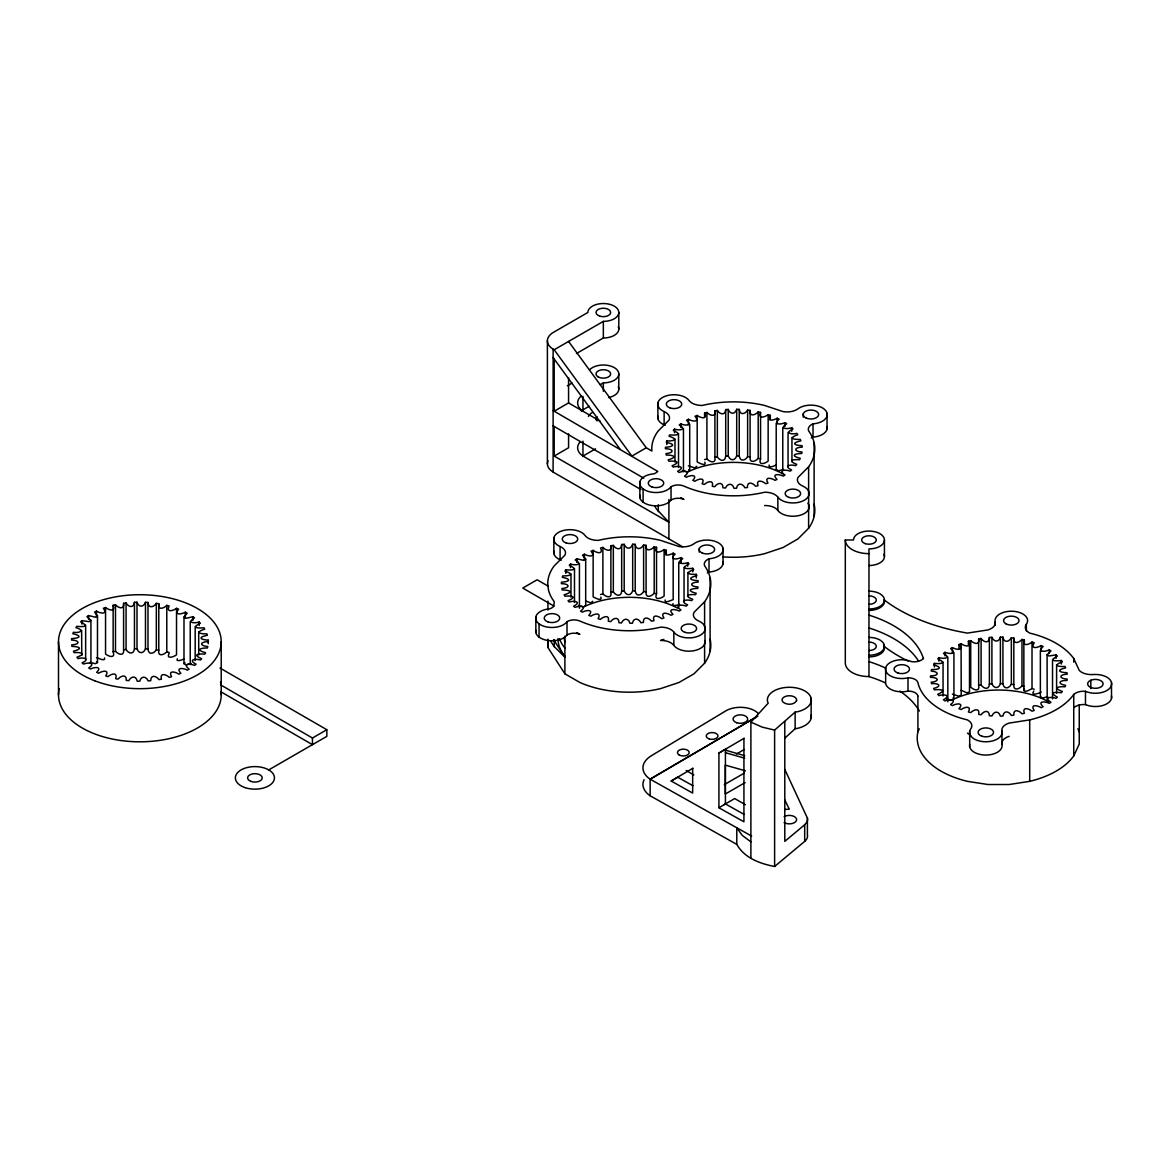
<?xml version="1.0" encoding="UTF-8"?>
<svg xmlns="http://www.w3.org/2000/svg" width="1170" height="1170" viewBox="0 0 1170 1170"><rect width="100%" height="100%" fill="white"/><g stroke="black" fill="none" stroke-linecap="round" stroke-linejoin="round"><path stroke-width="1.5" d="M682.461 546.712L553.117 472.066L553.117 349.143A20.958 12.095 0 0 1 553.117 332.529L587.881 312.463A15.459 8.921 0 0 1 603.34 303.527A15.459 8.921 0 0 1 618.798 312.463L618.798 329.062M553.117 410.611L554.2 411.24L568.561 402.933L568.576 377.808M784.88 769.597L807.402 818.108L807.402 834.722A16.263 9.389 0 0 1 804.682 841.376L774.613 866.473C760.091 863.767 744.383 857.961 736.793 844.389L736.793 827.775L650.14 779.191A30.361 17.535 0 0 1 651.368 755.732L726 710.76A20.343 11.744 0 0 1 757.999 713.188M750.891 858.458L750.891 722.124L768.222 703.155L767.564 701.62A21.967 12.68 0 0 1 784.587 687.58A21.967 12.68 0 0 1 810.298 696.15A21.967 12.68 0 0 1 797.75 711.682L795.132 712.12L774.613 730.095L774.613 866.473M804.682 841.376L804.682 824.762L806.861 822.144A16.263 9.389 0 0 0 807.402 818.108M191.324 663.492L186.088 664.794L183.982 663.639L183.997 616.97L187.185 613.153L185.313 612.173C181.335 614.484 173.511 615.42 178.644 609.146L176.524 608.341C172.955 611.047 165.877 612.656 169.094 605.972L166.784 605.373C163.581 608.692 157.482 610.33 158.784 603.735L156.341 603.354C153.621 607.493 148.371 608.561 147.99 602.477L145.475 602.331C143.544 607.391 138.66 607.522 136.992 602.228L134.462 602.316C133.731 608.224 128.612 607.362 126.067 603.003L123.596 603.325C124.444 609.833 118.594 608.283 115.494 604.788L113.139 605.329C115.874 612.027 109.029 610.345 105.549 607.522L103.384 608.268C108.049 614.689 100.357 613.533 96.496 611.135L94.565 612.085L97.49 615.976L97.476 662.629L95.296 663.726L90.163 662.322M183.982 663.639L184.962 662.629M97.49 615.976L95.574 617.234L88.569 615.552L86.931 616.663L90.924 620.378L90.924 663.302M585.687 559.172L583.596 560.328L576.737 558.792L575.187 559.947C583.201 564.393 575.874 565.827 570.507 564.028L569.278 565.315C578.726 569.688 572.115 570.507 565.797 569.775L564.949 571.165C574.719 574.236 570.126 576.108 562.755 575.889L562.302 577.322C571.794 579.15 569.907 581.68 561.439 582.207L561.395 583.669C569.688 583.713 570.653 587.793 561.907 588.554L562.258 590.002C569.922 589.943 573.885 592.02 564.13 594.784L564.876 596.173C571.457 595.559 577.629 596.671 568.05 600.722L569.176 602.023C574.777 600.312 581.826 602.053 573.563 606.221L575.04 607.405C579.808 605.416 587.676 605.899 580.539 611.135L582.338 612.173C586.448 609.936 594.375 609.248 588.803 615.347L590.85 616.21C594.506 613.621 601.833 612.129 598.119 618.74L600.385 619.398C603.691 616.254 610.023 614.557 608.254 621.226L610.667 621.65C613.533 617.745 618.959 616.473 618.945 622.732L621.46 622.937C623.625 618.111 628.539 617.731 629.928 623.23L632.458 623.2C633.54 617.482 638.528 618.111 640.897 622.718L643.398 622.455C642.973 616.049 648.604 617.482 651.588 621.182L653.971 620.685C651.734 613.987 658.33 615.698 661.708 618.681L663.931 617.979C659.734 611.442 667.251 612.787 671.01 615.274L672.999 614.367C667.017 608.444 674.988 608.868 679.243 611.047L680.955 609.979C673.73 604.948 681.145 604.203 686.19 606.118L687.594 604.89C679.126 601.014 685.854 598.981 691.689 600.605L692.728 599.274C683.031 595.545 688.735 594.155 695.565 594.653L696.223 593.248C686.512 590.806 689.832 588.539 697.759 588.422L698.007 586.974C689.393 586.462 689.715 582.353 698.183 582.075L698.037 580.612C689.832 580.305 687.214 577.892 696.837 575.757L696.282 574.338C689.174 574.704 684.011 573.066 693.751 569.658L692.816 568.298C686.731 569.132 679.755 568.605 689.013 563.925L687.711 562.668C682.549 564.54 675.002 563.413 682.753 558.69L681.101 557.578C676.699 559.699 668.713 559.83 675.105 554.112L673.174 553.161C669.313 555.56 661.635 556.715 666.3 550.309L664.121 549.549C660.655 552.386 653.796 554.053 656.531 547.355L654.191 546.814C651.076 550.309 645.226 551.874 646.089 545.352L643.617 545.03C641.058 549.403 635.953 550.266 635.208 544.342L632.678 544.255C631.01 549.549 626.125 549.417 624.195 544.357L621.679 544.503C621.299 550.602 616.049 549.52 613.329 545.381L610.886 545.761C612.027 552.284 606.162 550.763 602.886 547.414L600.59 548.013C603.618 554.624 596.788 553.103 593.146 550.368L591.04 551.187C596.159 557.447 588.334 556.525 584.356 554.2L582.499 555.194L585.687 559.011L585.687 605.665L583.596 606.821L578.346 605.534M704.603 413.068C707.821 419.752 700.742 418.143 697.174 415.438L695.053 416.242C700.186 422.516 692.362 421.58 688.384 419.269L686.512 420.249C693.298 425.748 685.342 425.909 680.764 423.862L679.2 425.002C687.214 429.463 679.902 430.896 674.52 429.097L673.306 430.37C682.739 434.743 676.143 435.576 669.825 434.845L668.962 436.22C678.746 439.291 674.154 441.178 666.768 440.958L666.315 442.392C675.807 444.205 673.92 446.75 665.467 447.262L665.408 448.724C673.701 448.783 674.666 452.863 665.92 453.624L666.286 455.072C673.935 454.998 677.913 457.09 668.143 459.839L668.904 461.243C675.47 460.614 681.657 461.74 672.063 465.792L673.203 467.093C678.79 465.382 685.839 467.122 677.591 471.291L679.068 472.475C683.923 470.486 691.47 470.925 684.567 476.205L686.351 477.243C690.461 474.991 698.388 474.303 692.816 480.417L694.878 481.265C698.622 478.676 705.685 477.184 702.132 483.795L704.398 484.453C707.704 481.323 714.051 479.612 712.281 486.281L714.694 486.72C717.561 482.8 722.987 481.543 722.972 487.802L725.473 488.007C727.638 483.166 732.566 482.786 733.956 488.299L736.486 488.27C737.553 482.552 742.555 483.181 744.924 487.773L747.411 487.51C746.986 481.119 752.617 482.537 755.615 486.237L757.999 485.755C755.747 479.056 762.343 480.768 765.736 483.736L767.959 483.034C763.981 476.526 771.191 477.843 775.037 480.329L777.026 479.437C771.03 473.514 779.015 473.923 783.256 476.117L784.982 475.035C777.523 470.047 785.26 469.243 790.218 471.174L791.607 469.96C783.154 466.084 789.882 464.037 795.702 465.675L796.741 464.329C787.059 460.614 792.748 459.225 799.593 459.722L800.251 458.304C790.54 455.876 793.845 453.594 801.772 453.492L802.035 452.029C793.421 451.532 793.743 447.408 802.196 447.13L802.05 445.682C793.845 445.375 791.242 442.947 800.865 440.827L800.295 439.393C793.275 439.715 788.053 438.063 797.779 434.728L796.828 433.368C790.715 434.889 784.646 432.608 793.041 428.98L791.724 427.737C786.576 429.595 779.015 428.483 786.766 423.759L785.129 422.648C780.726 424.768 772.726 424.885 779.132 419.182L777.202 418.231C773.253 420.63 765.867 421.77 770.313 415.365L768.149 414.604C764.668 417.441 757.824 419.123 760.558 412.425L758.204 411.869C755.103 415.379 749.253 416.929 750.102 410.421L747.63 410.1C744.997 414.355 739.981 415.35 739.235 409.412L736.705 409.324C735.038 414.604 730.153 414.487 728.223 409.427L725.707 409.573C725.327 415.657 720.077 414.589 717.356 410.451L714.914 410.831C716.216 417.427 710.117 415.789 706.914 412.469L704.603 413.068L704.603 416.652M113.139 605.329L113.139 651.822C115.698 658.461 109.102 656.882 105.549 654.015L105.549 607.522M539.063 637.094L539.063 623.815A16.278 9.389 0 0 1 549.856 608.78A10.428 6.011 0 0 0 553.717 606.323L554.273 601.789L552.298 598.894A77.644 44.826 0 0 1 548.481 589.929L547.75 583.771A77.644 44.826 0 0 1 554.273 565.797L564.891 555.18A13.806 7.971 0 0 0 560.094 546.507A16.278 9.389 0 0 1 560.094 531.604A16.278 9.389 0 0 1 585.029 535.465A13.806 7.971 0 0 0 598.294 540.379A81.359 46.975 0 0 1 660.567 540.379L678.966 546.507A13.806 7.971 0 0 0 693.985 543.743A16.278 9.389 0 0 1 720.983 544.767A16.278 9.389 0 0 1 709.02 558.777A11.583 6.684 0 0 0 704.603 565.797A81.359 46.975 0 0 1 704.603 601.76L704.603 627.061M169.08 653.43C165.891 659.617 173.862 656.867 176.524 654.849L176.524 608.341M90.924 620.378L89.081 621.679L81.973 620.641L80.657 621.884C89.914 626.564 82.938 627.105 76.869 626.272L75.918 627.632C84.723 630.103 80.452 633.336 73.403 632.297L72.832 633.731C82.456 635.851 79.852 638.279 71.648 638.586L71.487 640.034C79.955 640.312 80.277 644.436 71.662 644.933L71.926 646.396C79.852 646.513 83.158 648.78 73.447 651.207L74.105 652.626C80.949 652.129 86.638 653.518 76.957 657.233L77.995 658.578C83.816 656.94 90.543 658.988 82.09 662.863L83.479 664.077C88.437 662.147 96.174 662.951 88.715 667.938L90.441 669.021C94.682 666.841 102.668 666.417 96.671 672.341L98.66 673.233C102.419 670.746 109.936 669.415 105.739 675.938L107.962 676.64C111.355 673.671 117.951 671.96 115.698 678.659L118.082 679.141C121.08 675.441 126.711 674.022 126.287 680.413L128.773 680.677C131.142 676.084 136.144 675.456 137.212 681.174L139.742 681.203C141.131 675.69 146.06 676.07 148.224 680.911L150.725 680.706C150.711 674.447 156.136 675.704 159.003 679.624L161.416 679.185C159.646 672.516 165.994 674.227 169.299 677.357L171.566 676.699C167.851 670.088 175.164 671.58 178.82 674.169L180.882 673.32C175.31 667.207 183.237 667.894 187.346 670.147L189.13 669.108C182.008 663.858 189.876 663.375 194.63 665.379L196.107 664.194C187.858 660.026 194.907 658.286 200.494 659.997L201.635 658.695C192.041 654.644 198.227 653.518 204.794 654.147L205.554 652.743C195.785 649.993 199.763 647.902 207.412 647.975L207.777 646.527C199.032 645.767 199.997 641.686 208.289 641.628L208.231 640.165C199.777 639.654 197.891 637.109 207.382 635.295L206.929 633.862C199.543 634.082 194.951 632.209 204.735 629.124L203.873 627.749C197.555 628.48 190.959 627.646 200.392 623.274L199.178 622.001C193.796 623.8 186.483 622.367 194.498 617.906L192.933 616.765L186.088 618.286L183.982 617.131M548.203 640.663L547.882 647.434L564.891 673.818L579.91 682.49A81.359 46.975 0 0 0 660.567 688.618L678.966 682.49L693.985 673.818L704.603 663.2A81.359 46.975 0 0 0 710.102 639.098M1047.194 701.386L1047.077 654.747L1050.952 650.973L1049.271 649.876C1044.942 652.026 1036.956 652.304 1043.143 646.483L1041.183 645.562C1037.293 648.004 1029.995 649.233 1034.207 642.783L1032.013 642.052C1028.503 644.962 1022.039 646.601 1024.35 639.946L1021.98 639.434C1018.924 643.032 1013.191 644.524 1013.82 638.059L1011.348 637.767C1008.876 642.257 1003.831 643.003 1002.924 637.182L1000.394 637.123C998.829 642.549 994.047 642.198 991.911 637.314L989.396 637.489C989.206 643.675 983.882 642.505 981.089 638.469L978.646 638.878C980.182 645.518 973.966 643.836 970.72 640.619L968.424 641.248L968.424 644.831M1024.35 689.057C1022.946 694 1030.39 689.539 1032.013 688.545L1034.207 689.276M968.424 641.248C971.89 647.887 964.694 646.337 961.082 643.69L961.213 695.068L958.83 696.194L952.424 694.132M978.646 638.878L978.646 685.386C980.182 692.026 973.966 690.344 970.72 687.126L970.72 640.619M610.886 545.761L610.886 592.269C612.188 598.865 606.104 597.226 602.886 593.907L600.59 594.506M714.914 410.831L714.914 457.324C716.216 463.934 710.117 462.282 706.914 458.976L704.603 459.576M961.082 643.69L958.99 644.524C964.343 650.725 956.46 649.906 952.424 647.624L950.596 648.633C957.557 654.001 949.63 654.337 944.965 652.304L943.444 653.474C951.59 657.789 944.395 659.368 938.91 657.613L937.74 658.915C947.247 663.127 940.856 664.092 934.406 663.419L933.601 664.809C943.386 667.719 939.1 669.708 931.569 669.562L931.174 671.01C939.963 671.887 938.691 675.953 930.486 675.894L930.486 677.342C938.691 677.284 939.963 681.349 931.174 682.227L931.569 683.675C938.998 682.885 942.45 686.351 933.601 688.428L934.406 689.817C940.856 689.145 947.247 690.11 937.74 694.322L938.91 695.623C944.395 693.868 951.59 695.448 943.444 699.762L944.965 700.932C949.63 698.899 957.557 699.236 950.596 704.603L952.424 705.612C956.46 703.331 964.343 702.512 958.99 708.713L961.082 709.547C964.694 706.899 971.89 705.349 968.424 711.989L970.72 712.618C973.966 709.386 980.182 707.718 978.646 714.358L981.089 714.768C983.882 710.731 989.206 709.561 989.396 715.747L991.911 715.923C993.959 710.965 998.858 710.716 1000.394 716.113L1002.924 716.055C1003.831 710.234 1008.876 710.98 1011.348 715.47L1013.82 715.177C1013.191 708.713 1018.924 710.205 1021.98 713.802L1024.35 713.29C1022.039 706.636 1028.503 708.274 1032.013 711.184L1034.207 710.453C1029.775 703.989 1037.38 705.232 1041.183 707.674L1043.143 706.753C1036.956 700.932 1044.942 701.21 1049.271 703.36L1050.952 702.263C1043.347 697.408 1050.996 696.442 1056.042 698.344L1057.402 697.115C1048.247 692.274 1055.384 691.894 1061.336 692.772L1062.331 691.426C1052.605 687.858 1058.046 686.337 1065.022 686.775L1065.636 685.357C1056.846 683.88 1059.172 680.077 1066.996 680.53L1067.201 679.068C1058.806 678.6 1058.66 674.563 1067.201 674.169L1066.996 672.706C1059.04 672.457 1055.983 670.103 1065.636 667.88L1065.022 666.461C1058.046 666.9 1052.605 665.379 1062.331 661.81L1061.336 660.465C1055.384 661.342 1048.247 660.962 1057.402 656.121L1056.042 654.893L1048.963 656.004L1047.077 654.747M123.596 603.325L123.596 649.818C124.444 656.341 118.594 654.79 115.494 651.28L113.139 651.822M1033.783 691.104C1030.097 696.457 1039.165 693.313 1041.183 692.055M1079.237 704.837L1079.237 744.076L1073.738 755.922A81.359 46.975 0 0 1 1029.702 781.341L1009.183 784.514L987.948 784.514L967.429 781.341A81.359 46.975 0 0 1 917.909 731.82L919.284 728.851M969.506 645.445L969.506 691.938L966.83 692.83L961.082 690.198M989.396 637.489L989.396 683.997C989.206 690.183 983.882 688.998 981.089 684.976L978.646 685.386M621.679 544.503L621.679 591.011C621.285 597.124 616.137 595.939 613.329 591.888L610.886 592.269M725.707 409.573L725.707 456.066C725.181 462.077 720.12 461.126 717.356 456.958L714.914 457.324M134.462 602.316L134.462 648.809C133.731 654.732 128.612 653.869 126.067 649.496L123.596 649.818M665.16 599.976C663.902 604.071 671.448 600.005 673.174 599.669L673.174 553.161M769.173 465.031C767.476 468.556 774.481 466.026 775.71 465.148M177.284 658.783C175.368 662.264 182.564 659.895 183.792 659.046M1000.394 637.123L1000.394 683.616C998.741 688.925 993.988 688.794 991.911 683.821L991.911 637.314M736.705 409.324L736.705 455.817C735.038 461.112 730.153 460.98 728.223 455.92L728.223 409.427M632.678 544.255L632.678 590.762C631.01 596.056 626.125 595.925 624.195 590.865L624.195 544.357M1047.691 696.662C1046.082 696.984 1040.247 699.587 1040.832 696.457M953.93 652.567L953.93 699.075L952.131 700.245M783.534 469.419L778.401 470.823L776.339 469.433M689.715 424.227L689.715 470.735L687.609 471.89L682.373 470.589M145.475 602.331L145.475 648.823C143.544 653.884 138.66 654.015 136.992 648.721L136.992 602.228M665.174 425.383A13.806 7.971 0 0 0 664.121 424.856L664.121 411.577A16.278 9.389 0 0 1 664.121 396.674A16.278 9.389 0 0 1 689.057 400.52A13.806 7.971 0 0 0 702.322 405.449A81.359 46.975 0 0 1 764.595 405.449L782.979 411.577A13.806 7.971 0 0 0 797.998 408.813A16.278 9.389 0 0 1 825.011 409.822A16.278 9.389 0 0 1 813.033 423.847A11.583 6.684 0 0 0 808.616 430.867A81.359 46.975 0 0 1 808.616 466.815L797.998 477.433A13.806 7.971 0 0 0 802.795 486.106A16.278 9.389 0 0 1 802.795 501.009A16.278 9.389 0 0 1 777.86 497.148A13.806 7.971 0 0 0 764.595 492.234A81.359 46.975 0 0 1 683.923 486.106A9.594 5.543 0 0 0 671.039 486.749A16.278 9.389 0 0 1 643.091 488.87L643.091 502.164M704.603 601.76L693.985 612.378A13.806 7.971 0 0 0 698.783 621.051A16.278 9.389 0 0 1 698.783 635.953A16.278 9.389 0 0 1 673.832 632.092A13.806 7.971 0 0 0 660.567 627.178A81.359 46.975 0 0 1 579.91 621.051A9.594 5.543 0 0 0 567.011 621.679A16.278 9.389 0 0 1 539.063 623.815M814.115 504.153A81.359 46.975 0 0 1 808.616 528.27L797.998 538.887L782.979 547.56L764.595 553.688A81.359 46.975 0 0 1 722.841 556.861M673.101 603.632C670.556 606.908 678.249 605.124 679.521 604.349M784.792 738.182L795.132 728.734L797.75 728.296A21.967 12.68 0 0 0 811.132 714.914M804.682 824.762L784.792 841.362L784.792 721.568M1024.35 686.454L1021.98 685.927C1018.924 689.525 1013.191 691.031 1013.82 684.567L1011.348 684.274C1008.876 688.75 1003.831 689.496 1002.924 683.689L1002.924 637.182M768.149 414.604L768.149 461.112C764.58 463.949 757.984 465.616 760.558 458.918L758.204 458.377C755.103 461.887 749.253 463.437 750.102 456.914L747.63 456.592C745.027 460.995 740.083 461.77 739.235 455.905L739.235 409.412M664.121 549.549L664.121 596.056C660.655 598.879 653.796 600.561 656.531 593.863L654.191 593.322C651.076 596.817 645.226 598.367 646.089 591.859L643.617 591.537C641.058 595.896 635.953 596.759 635.208 590.85L635.208 544.342M169.094 652.48L166.784 651.88C163.581 655.185 157.482 656.838 158.784 650.227L156.341 649.862C153.621 653.986 148.371 655.068 147.99 648.97L147.99 602.477M917.909 695.916A9.594 5.543 0 0 0 908.008 691.104A16.278 9.389 0 0 1 885.646 681.203L885.646 667.909A16.278 9.389 0 0 1 911.679 661.693A10.428 6.011 0 0 0 923.408 658.52L923.51 658.461M736.793 844.389L650.14 795.775L650.14 779.191L756.069 717.122M757.882 716.084L650.14 779.191M692.655 768.456L692.655 793.07L671.17 781.033L677.649 777.172L693.006 785.757M718.921 807.783L718.921 753.07L725.415 749.209L725.415 803.922L718.921 807.783L743.93 821.793L743.93 738.431M671.17 781.033L693.006 768.178M718.921 753.07L744.164 738.241M736.398 754.08L744.252 749.487M553.117 349.143L554.185 349.757L603.34 321.384A15.459 8.921 0 0 0 618.798 312.463M576.474 353.501L603.34 337.984A15.459 8.921 0 0 0 618.272 326.752M567.333 385.808L572.086 383.058M600.21 384.681L603.34 382.868A15.459 8.921 0 0 0 616.736 369.471A15.459 8.921 0 0 0 589.958 369.471M581.373 411.065A22.098 12.753 0 0 1 582.952 409.866L589.227 406.239M554.185 426.465L554.185 456.081L568.576 447.774L568.576 433.836M595.501 448.841L582.952 456.081A22.098 12.753 0 0 1 580.057 441.967M664.121 411.577A13.806 7.971 0 0 1 668.904 420.249L658.286 430.867A77.644 44.826 0 0 0 651.778 448.841L651.909 451.05L646.264 447.788L631.888 456.081L554.185 349.757M220.53 682.066A81.359 46.975 0 0 1 221.042 685.123L312.448 738.021L326.839 729.714L326.839 736.354L268.734 769.904M724.303 784.646L744.164 773.194M745.144 782.584L725.283 794.035L725.298 765.107L745.451 770.825M724.186 804.638L734.716 798.554L745.363 804.711M663.916 639.346L660.567 640.458A13.806 7.971 0 0 1 673.832 645.372A16.278 9.389 0 0 0 693.079 650.856A16.278 9.389 0 0 0 704.998 640.56M868.974 610.404A15.459 8.921 0 0 0 884.432 601.468L884.052 599.786L888.045 602.769A161.431 93.205 0 0 0 967.429 633.102L987.948 629.928A13.806 7.971 0 0 0 995.187 621.84A16.278 9.389 0 0 1 1013.439 611.296A16.278 9.389 0 0 1 1026.353 624.21A13.806 7.971 0 0 0 1029.702 633.102A81.359 46.975 0 0 1 1073.738 658.52L1079.237 670.366A13.806 7.971 0 0 0 1093.248 674.534A16.278 9.389 0 0 1 1111.091 686.293A16.278 9.389 0 0 1 1085.467 691.309A11.583 6.684 0 0 0 1073.738 694.468A81.359 46.975 0 0 1 1029.702 719.901L1009.183 723.075A13.806 7.971 0 0 0 1001.959 731.162A16.278 9.389 0 0 1 983.707 741.692A16.278 9.389 0 0 1 970.793 728.793A13.806 7.971 0 0 0 967.429 719.901A81.359 46.975 0 0 1 917.909 682.622A9.594 5.543 0 0 0 908.008 677.825A16.278 9.389 0 0 1 885.646 667.909M989.396 683.997L991.911 683.821M725.707 456.066L728.223 455.92M621.679 591.011L624.195 590.865M134.462 648.809L136.992 648.721M885.573 682.987A107.055 61.805 0 0 0 868.974 676.582A23.663 13.66 0 0 1 845.31 662.922L845.31 539.984L853.515 539.984A15.459 8.921 0 0 1 868.974 531.063A15.459 8.921 0 0 1 884.432 539.984L884.432 556.598M1000.394 683.616L1002.924 683.689M736.705 455.817L739.235 455.905M632.678 590.762L635.208 590.85M145.475 648.823L147.99 648.97M946.574 699.016L951.868 700.26M774.613 730.095L762.182 727.126L750.891 722.124M688.384 465.762L694.717 467.912L696.764 466.333M96.496 657.642C98.221 657.979 105.768 662.044 104.525 657.935M725.532 750.204L744.764 755.674M725.415 752.705L744.646 758.175M585.877 601.087L590.967 602.857L592.737 601.278M725.415 803.922L744.164 814.422M751.667 836.082L736.793 827.775L742.233 835.365L750.891 841.844M568.561 402.933L600.151 421.171M680.925 497.659L683.923 499.385A9.594 5.543 0 0 0 671.039 500.029A16.278 9.389 0 0 1 651.792 505.513A16.278 9.389 0 0 1 639.873 495.217M553.117 425.851L643.792 478.179M640.941 489.557L582.952 456.081L582.952 441.134M554.185 456.081L668.904 522.273L656.311 508.789A77.644 44.826 0 0 1 654.688 505.849M547.882 585.995L537.132 579.779L522.771 588.071L553.922 606.06M576.898 632.59L579.91 634.33A9.594 5.543 0 0 0 567.011 634.974A16.278 9.389 0 0 1 547.765 640.458A16.278 9.389 0 0 1 535.845 630.147M686.146 770.518L693.825 774.949M220.004 668.041L326.839 729.714M221.057 691.894L312.448 744.661L312.448 738.021M884.052 644.626L884.052 646.293L888.045 649.277A161.431 93.205 0 0 0 908.344 661.196M952.906 698.08L953.93 699.075M688.735 469.726L689.715 470.735M96.569 661.606L97.49 662.469M550.675 640.794A77.644 44.826 0 0 0 554.273 646.601L564.891 657.218L553.556 639.624M81.637 630.294L81.754 655.463M568.576 341.45L646.264 447.788M553.117 357.552L620.173 449.324M1023.852 644.173L1023.852 690.68M564.876 642.681L564.13 637.708M784.719 799.797L789.282 809.201A18.062 10.428 0 0 0 784.602 809.567M1077.862 728.851L1079.237 731.82M788.053 432.286L788.053 466.274M704.881 462.179C706.738 467.064 698.797 462.823 697.174 461.931L697.174 415.438M600.853 597.109C602.711 601.994 594.769 597.768 593.146 596.875L593.146 550.368M884.052 646.293L884.432 647.975A15.459 8.921 0 0 1 868.974 656.896M221.042 691.762L221.218 694.834A81.359 46.975 0 0 1 134.535 741.707A81.359 46.975 0 0 1 59.202 688.706M658.286 504.723L658.286 511.656M1111.5 682.622L1111.5 698.373M1090.82 680.253L1090.82 688.545M1085.467 691.309L1085.467 704.589A11.583 6.684 0 0 0 1073.738 707.762M1073.738 658.52L1073.738 662.132M1073.738 694.468L1073.738 755.922M1061.336 660.465L1061.336 664.034M1056.598 664.677L1056.598 693.298M1056.042 654.893L1056.042 658.461M1052.532 659.485L1052.532 698.841M1049.271 649.876L1049.271 653.46M1041.183 645.562L1041.183 650.929M1040.364 650.403L1040.364 696.91M1032.013 642.052L1032.013 688.545M1029.702 719.901L1029.702 781.341M1026.353 624.21L1026.353 630.849M1024.35 639.946L1024.35 643.529M1021.98 639.434L1021.98 685.927M1013.82 638.059L1013.82 684.567M1011.348 637.767L1011.348 684.274M1001.959 731.162L1001.959 744.442A16.278 9.389 0 0 1 985.827 755.059A16.278 9.389 0 0 1 969.696 744.442M995.187 621.84L995.187 625.16M981.089 638.469L981.089 684.976M969.696 731.162L969.696 746.899M958.99 644.524L958.99 648.107M952.424 647.624L952.424 652.992M947.832 657.057L947.832 701.766M944.965 652.304L944.965 655.887M943.049 662.03L943.049 696.018M938.91 657.613L938.91 661.196M934.406 663.419L934.406 666.988M917.909 696.135L917.909 731.82M908.008 677.825L908.008 691.104M868.974 676.582L868.974 548.92A15.459 8.921 0 0 0 884.432 539.984M827.044 413.303L827.044 429.039M814.115 442.713L814.115 516.423M813.033 423.847L813.033 437.127A11.583 6.684 0 0 0 811.336 438.004M811.132 698.314L811.132 718.234M808.616 466.815L808.616 528.27M803.278 413.829L803.278 417.149M795.132 712.12L795.132 728.734M791.944 437.522L791.944 460.775M791.724 427.737L791.724 431.306M785.129 422.648L785.129 426.216M782.774 427.474L782.774 470.398M777.86 497.148L777.86 510.442A16.278 9.389 0 0 0 799.125 515.531A16.278 9.389 0 0 0 807.929 503.246M777.202 418.231L777.202 423.598M776.207 423.072L776.207 469.565M770.313 415.365L770.313 418.948M760.558 412.425L760.558 458.918M758.204 411.869L758.204 458.377M750.102 410.421L750.102 456.914M747.63 410.1L747.63 456.592M723.031 548.233L723.031 563.969M717.356 410.451L717.356 456.958M710.102 577.644L710.102 651.354M709.02 558.777L709.02 572.057A11.583 6.684 0 0 0 707.309 572.949M706.914 412.469L706.914 458.976M704.998 627.266L704.998 643.003M704.603 643.324L704.603 663.2M699.25 548.774L699.25 552.094M696.282 574.338L696.282 577.907M692.816 568.298L692.816 571.881M688.384 419.269L688.384 424.637M687.916 572.466L687.916 595.705M687.711 562.668L687.711 566.251M684.04 567.231L684.04 601.204M683.455 428.629L683.455 471.554M681.101 557.578L681.101 562.946M680.764 423.862L680.764 427.43M678.746 562.419L678.746 607.128M678.512 433.558L678.512 467.547M674.988 438.882L674.988 462.135M674.52 429.097L674.52 432.666M673.832 632.092L673.832 645.372M671.039 486.749L671.039 500.029M668.904 499.488L668.904 538.887M666.768 440.958L666.768 444.527M666.3 550.309L666.3 553.878M657.891 402.889L657.891 418.641M656.531 547.355L656.531 593.863M654.191 546.814L654.191 593.322M646.089 545.352L646.089 591.859M643.617 545.03L643.617 591.537M639.873 481.923L639.873 497.674M618.798 373.947L618.798 389.157M613.329 545.381L613.329 591.888M603.34 321.384L603.34 337.984M603.34 382.868L603.34 391.321M602.886 547.414L602.886 593.907M584.356 554.2L584.356 559.567M582.952 396.323L582.952 409.866M579.428 563.574L579.428 608.283M576.737 558.792L576.737 562.375M574.485 568.503L574.485 602.477M570.975 573.827L570.975 597.066M570.507 564.028L570.507 567.611M567.011 621.679L567.011 634.974M565.797 569.775L565.797 573.359M564.891 636.173L564.891 673.818M560.094 546.507L560.094 559.801A13.806 7.971 0 0 1 561.161 560.328M554.185 359.029L554.2 411.24L657.745 471.393A10.428 6.011 0 0 1 653.869 473.835A16.278 9.389 0 0 0 643.091 488.87M554.273 639.697L554.273 646.601M553.863 537.834L553.863 553.571M547.94 601.073L547.94 610.082M547.882 639.127L547.882 647.434M547.399 340.836L547.399 463.773M535.845 616.868L535.845 632.604M221.218 641.701L221.218 694.834M208.231 640.165L208.231 643.749M199.178 622.001L199.178 625.57M198.71 631.785L198.71 655.039M195.185 626.462L195.185 660.45M192.933 616.765L192.933 620.334M190.242 621.533L190.242 664.458M185.313 612.173L185.313 617.541M166.784 605.373L166.784 651.88M158.784 603.735L158.784 650.227M156.341 603.354L156.341 649.862M126.067 603.003L126.067 649.496M115.494 604.788L115.494 651.28M96.496 611.135L96.496 616.502M88.569 615.552L88.569 619.12M85.644 625.189L85.644 659.178M81.973 620.641L81.973 624.21M58.5 641.701L58.5 694.834M560.094 559.801A16.278 9.389 0 0 1 553.863 551.114M723.031 561.527A16.278 9.389 0 0 1 709.02 572.057M565.329 656.823A71.472 41.257 0 0 1 557.973 638.586M582.718 607.362A71.472 41.257 0 0 1 677.708 608.151M565.329 648.516A71.472 41.257 0 0 1 559.465 638.703M582.952 411.24A22.098 12.753 0 0 1 581.373 395.84M553.117 472.066A20.958 12.095 0 0 1 548.057 460.746M664.121 424.856A16.278 9.389 0 0 1 657.891 416.184M827.044 426.582A16.278 9.389 0 0 1 813.033 437.127M764.595 505.528A13.806 7.971 0 0 1 777.86 510.442M686.746 472.417A71.472 41.257 0 0 1 783.242 474.04M588.408 416.476A15.459 8.921 0 0 1 592.415 412.469M597.007 420.893A7.327 4.227 0 0 1 597.007 416.666M618.272 386.86A15.459 8.921 0 0 1 608.619 397.551M868.974 627.968A107.055 61.805 0 0 1 918.508 660.977M1001.959 744.442A13.806 7.971 0 0 1 1009.183 736.354M1111.5 695.916A16.278 9.389 0 0 1 1103.5 705.276A16.278 9.389 0 0 1 1085.467 704.589M967.429 733.18A13.806 7.971 0 0 1 970.661 735.784M883.906 554.288A15.459 8.921 0 0 1 868.974 565.519M868.974 661.635A107.055 61.805 0 0 1 885.573 668.041M868.974 655.244A15.459 8.921 0 0 0 884.432 646.308L883.906 643.997A15.459 8.921 0 0 0 868.974 637.387M955.056 698.563A71.472 41.257 0 0 1 1048.364 701.707M868.974 615.127A107.055 61.805 0 0 1 923.408 658.52M868.974 553.659A23.663 13.66 0 0 1 845.31 539.984M868.974 642.081A7.327 4.227 0 0 1 876.301 646.308A7.327 4.227 0 0 1 868.974 650.535M899.832 691.06A107.055 61.805 0 0 1 919.401 711.038M868.974 591.157A15.459 8.921 0 0 1 884.432 600.093A15.459 8.921 0 0 1 868.974 609.014M868.974 595.866A7.327 4.227 0 0 1 876.301 600.093A7.327 4.227 0 0 1 868.974 604.32M650.14 795.775A30.361 17.535 0 0 1 644.07 779.688M784.105 816.645A7.327 4.227 0 0 1 794.459 816.645A7.327 4.227 0 0 1 794.459 822.627A7.327 4.227 0 0 1 784.105 822.627M796.609 700.523C794.108 705.349 786.094 705.261 782.584 701.591A7.327 4.227 0 0 1 788.39 695.77A7.327 4.227 0 0 1 796.609 700.523M685.006 632.356A7.722 4.461 0 0 0 696.603 628.495A7.722 4.461 0 0 0 685.006 624.634A7.722 4.461 0 0 0 685.006 632.356M548.116 621.957A7.722 4.461 0 0 0 559.713 618.096A7.722 4.461 0 0 0 548.116 614.221A7.722 4.461 0 0 0 548.116 621.957M566.134 542.924A7.722 4.461 0 0 0 577.731 539.063A7.722 4.461 0 0 0 566.134 535.187A7.722 4.461 0 0 0 566.134 542.924M702.029 552.927A7.722 4.461 0 0 0 714.534 550.163A7.722 4.461 0 0 0 704.121 545.293A7.722 4.461 0 0 0 702.029 552.927M94.653 680.75A81.359 46.975 0 0 0 221.042 644.772A81.359 46.975 0 0 0 103.881 599.566A81.359 46.975 0 0 0 94.653 680.75M250.848 781.384A7.327 4.227 0 0 0 262.226 778.152A7.327 4.227 0 0 0 251.682 774.087A7.327 4.227 0 0 0 250.848 781.384M245.159 787.644A19.539 11.276 0 0 0 274.453 777.874A19.539 11.276 0 0 0 245.159 768.105A19.539 11.276 0 0 0 245.159 787.644M599.683 316.119A7.327 4.227 0 0 0 610.667 312.463A7.327 4.227 0 0 0 599.683 308.792A7.327 4.227 0 0 0 599.683 316.119M598.162 376.93A7.327 4.227 0 0 0 610.418 375.029A7.327 4.227 0 0 0 601.453 369.852A7.327 4.227 0 0 0 598.162 376.93M806.057 417.997A7.722 4.461 0 0 0 818.547 415.218A7.722 4.461 0 0 0 808.134 410.363A7.722 4.461 0 0 0 806.057 417.997M670.161 407.979A7.722 4.461 0 0 0 681.744 404.118A7.722 4.461 0 0 0 670.161 400.257A7.722 4.461 0 0 0 670.161 407.979M652.129 487.012A7.722 4.461 0 0 0 663.726 483.151A7.722 4.461 0 0 0 652.129 479.291A7.722 4.461 0 0 0 652.129 487.012M789.033 497.425A7.722 4.461 0 0 0 800.616 493.565A7.722 4.461 0 0 0 789.033 489.689A7.722 4.461 0 0 0 789.033 497.425M865.317 543.655A7.327 4.227 0 0 0 876.301 539.984A7.327 4.227 0 0 0 865.317 536.328A7.327 4.227 0 0 0 865.317 543.655M1090.513 687.331A7.722 4.461 0 0 0 1103.003 684.552A7.722 4.461 0 0 0 1092.59 679.697A7.722 4.461 0 0 0 1090.513 687.331M1005.849 623.771A7.722 4.461 0 0 0 1018.777 621.767A7.722 4.461 0 0 0 1009.315 616.297A7.722 4.461 0 0 0 1005.849 623.771M897.917 672.999A7.722 4.461 0 0 0 909.499 669.138A7.722 4.461 0 0 0 897.917 665.277A7.722 4.461 0 0 0 897.917 672.999M981.966 736.252A7.722 4.461 0 0 0 993.549 732.376A7.722 4.461 0 0 0 981.966 728.515A7.722 4.461 0 0 0 981.966 736.252M679.156 754.972A5.894 3.408 0 0 0 689.028 753.436A5.894 3.408 0 0 0 681.803 749.268A5.894 3.408 0 0 0 679.156 754.972M709.152 738.899A5.894 3.408 0 0 0 718 735.959A5.894 3.408 0 0 0 709.152 733.005A5.894 3.408 0 0 0 709.152 738.899M736.72 722.738A7.327 4.227 0 0 0 747.703 719.067A7.327 4.227 0 0 0 736.72 715.411A7.327 4.227 0 0 0 736.72 722.738"/></g></svg>
